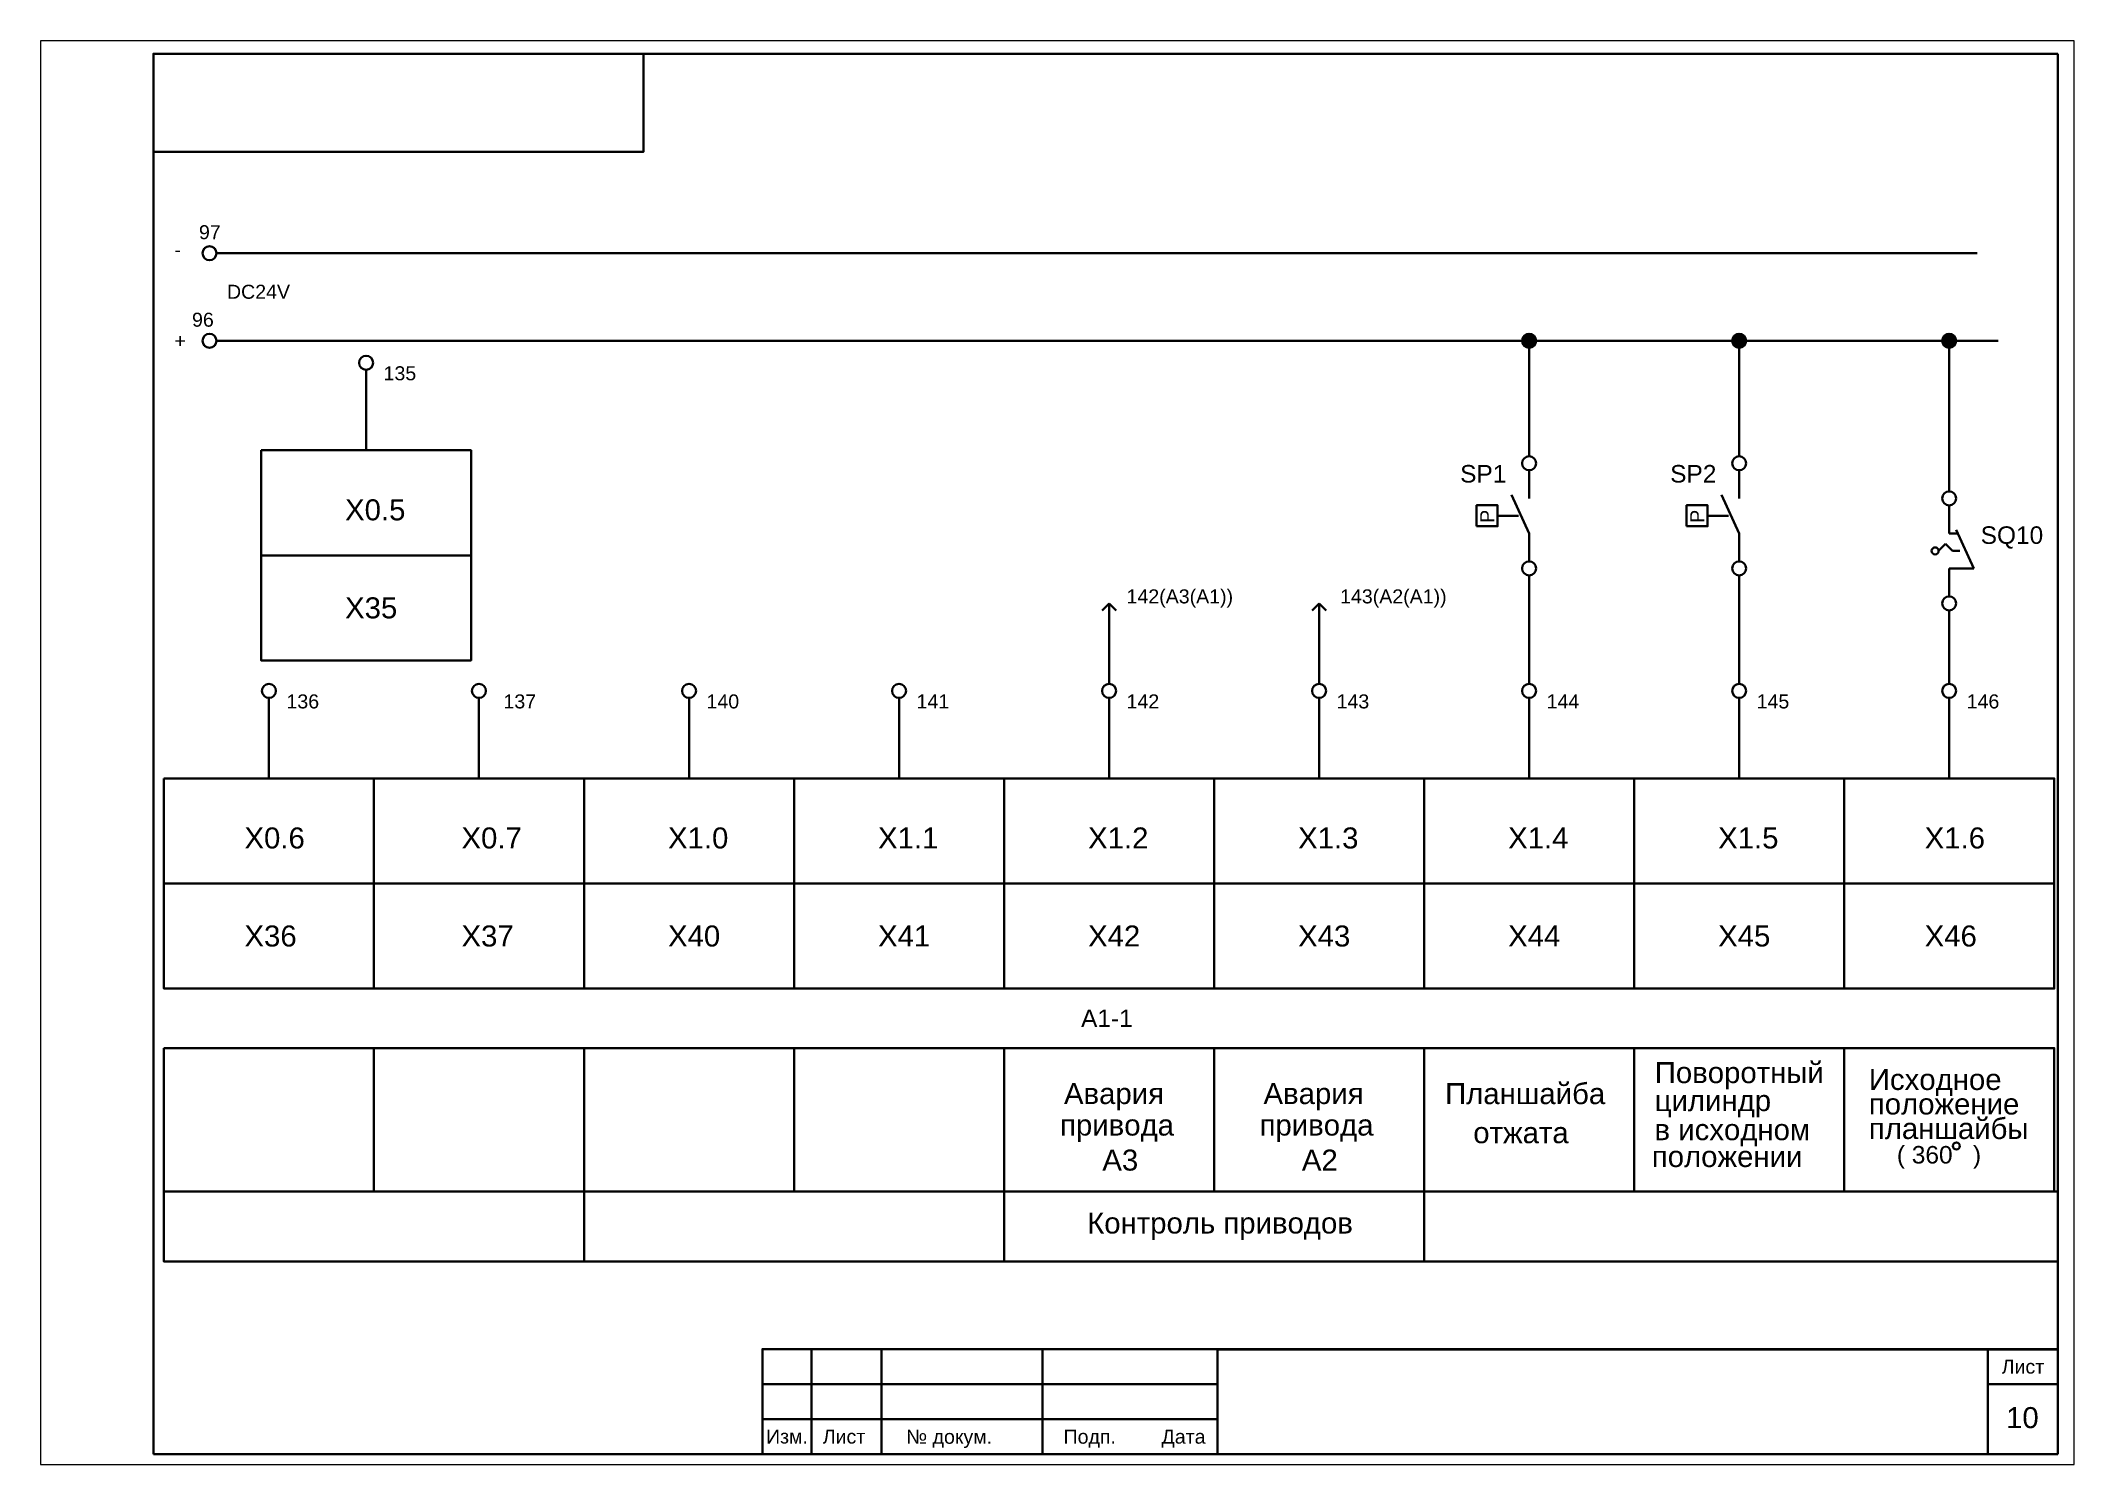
# Paper-space layout 'Лист9' of a CAD drawing. Header units: millimetres. Extents: x 0 to 291, y 0 to 204.
# The model-space entities are those that its viewports show. They can reach past a viewport. Long polylines and large blocks are cut down to what shows.
import ezdxf

# ---------------------------------------------------------------- set-up
doc = ezdxf.new("R2010")
doc.units = ezdxf.units.MM
for name, color, linetype, lineweight in [('Маркировка', 7, 'Continuous', 25), ('Оформление', 7, 'Continuous', 30), ('Элементы', 7, 'Continuous', 30)]:
    doc.layers.add(name, color=color, linetype=linetype, lineweight=lineweight)
doc.styles.get("Standard").update_dxf_attribs({"font": 'arial.ttf'})

msp = doc.modelspace()

# ---------------------------------------------------------------- hatches: boundary and pattern name
at = {"layer": 'Элементы'}
h = msp.add_hatch(color=256, dxfattribs=at)
h.dxf.hatch_style = 1
h.paths.add_polyline_path([(6529.61, 577.01, 1), (6527.61, 577.01, 1)])
h = msp.add_hatch(color=256, dxfattribs=at)
h.dxf.hatch_style = 1
h.paths.add_polyline_path([(6559.61, 577.01, 1), (6557.61, 577.01, 1)])
h = msp.add_hatch(color=256, dxfattribs=at)
h.dxf.hatch_style = 1
h.paths.add_polyline_path([(6589.61, 577.01, 1), (6587.61, 577.01, 1)])

# ---------------------------------------------------------------- linework, layer by layer
at = {"layer": 'Оформление'}
for p, q in [((6604.11, 618.01), (6332.11, 618.01)), ((6332.11, 618.01), (6332.11, 418.01)), ((6604.11, 418.01), (6604.11, 618.01)), ((6332.11, 418.01), (6604.11, 418.01)), ((6419.11, 418.01), (6604.11, 418.01)), ((6419.11, 418.01), (6604.11, 418.01)), ((6419.11, 418.01), (6604.11, 418.01))]:
    msp.add_line(p, q, dxfattribs=at)
at = {"layer": 'Оформление', "lineweight": 35}
msp.add_line((6484.11, 433.01), (6604.11, 433.01), dxfattribs=at)
at = {"layer": 'Оформление'}
for points in [[(6347.48, 546.37), (6377.48, 546.37), (6377.48, 531.37), (6347.48, 531.37)], [(6333.61, 499.51), (6363.61, 499.51), (6363.61, 484.51), (6333.61, 484.51)], [(6363.61, 499.51), (6393.61, 499.51), (6393.61, 484.51), (6363.61, 484.51)], [(6393.61, 499.51), (6423.61, 499.51), (6423.61, 484.51), (6393.61, 484.51)], [(6423.61, 499.51), (6453.61, 499.51), (6453.61, 484.51), (6423.61, 484.51)], [(6453.61, 499.51), (6483.61, 499.51), (6483.61, 484.51), (6453.61, 484.51)], [(6483.61, 499.51), (6513.61, 499.51), (6513.61, 484.51), (6483.61, 484.51)], [(6513.61, 499.51), (6543.61, 499.51), (6543.61, 484.51), (6513.61, 484.51)], [(6543.61, 499.51), (6573.61, 499.51), (6573.61, 484.51), (6543.61, 484.51)], [(6573.61, 499.51), (6603.61, 499.51), (6603.61, 484.51), (6573.61, 484.51)], [(6333.61, 476.01), (6363.61, 476.01), (6363.61, 455.51), (6333.61, 455.51)], [(6363.61, 476.01), (6393.61, 476.01), (6393.61, 455.51), (6363.61, 455.51)], [(6393.61, 476.01), (6423.61, 476.01), (6423.61, 455.51), (6393.61, 455.51)], [(6423.61, 476.01), (6453.61, 476.01), (6453.61, 455.51), (6423.61, 455.51)], [(6453.61, 476.01), (6483.61, 476.01), (6483.61, 455.51), (6453.61, 455.51)], [(6483.61, 476.01), (6513.61, 476.01), (6513.61, 455.51), (6483.61, 455.51)], [(6513.61, 476.01), (6543.61, 476.01), (6543.61, 455.51), (6513.61, 455.51)], [(6543.61, 476.01), (6573.61, 476.01), (6573.61, 455.51), (6543.61, 455.51)], [(6573.61, 476.01), (6603.61, 476.01), (6603.61, 455.51), (6573.61, 455.51)], [(6333.61, 455.51), (6393.61, 455.51), (6393.61, 445.51), (6333.61, 445.51)], [(6393.61, 455.51), (6513.61, 455.51), (6513.61, 445.51), (6393.61, 445.51)], [(6453.61, 455.51), (6604.11, 455.51), (6604.11, 445.51), (6453.61, 445.51)], [(6419.11, 418.01), (6436.11, 418.01), (6436.09, 433.01), (6419.09, 433.01)], [(6419.11, 428.01), (6484.11, 428.01), (6484.11, 433.01), (6419.11, 433.01)], [(6419.11, 418.01), (6426.11, 418.01), (6426.11, 433.01), (6419.11, 433.01)], [(6419.11, 418.01), (6459.11, 418.01), (6459.11, 433.01), (6419.11, 433.01)], [(6604.11, 418.01), (6594.11, 418.01), (6594.11, 433.01), (6604.11, 433.01)], [(6604.11, 433.01), (6594.11, 433.01), (6594.11, 428.01), (6604.11, 428.01)], [(6419.11, 423.01), (6484.11, 423.01), (6484.11, 428.01), (6419.11, 428.01)], [(6419.11, 418.01), (6484.11, 418.01), (6484.11, 423.01), (6419.11, 423.01)]]:
    msp.add_lwpolyline(points, close=True, dxfattribs=at)
at = {"layer": 'Оформление', "lineweight": 30}
msp.add_circle((6589.64, 462.02), 0.5, dxfattribs=at)
at = {"layer": 'Элементы'}
for p, q in [((6341.11, 589.51), (6592.61, 589.51)), ((6341.11, 577.01), (6595.61, 577.01)), ((6528.61, 560.51), (6528.61, 577.01)), ((6558.61, 560.51), (6558.61, 577.01)), ((6588.61, 577.01), (6588.61, 555.51)), ((6362.48, 572.87), (6362.48, 561.37)), ((6528.61, 554.51), (6528.61, 558.51)), ((6558.61, 554.51), (6558.61, 558.51)), ((6528.61, 549.51), (6526.11, 555.01)), ((6558.61, 549.51), (6556.11, 555.01)), ((6524.1, 552.02), (6527.11, 552.01)), ((6554.1, 552.02), (6557.11, 552.01)), ((6588.61, 549.51), (6588.61, 553.51)), ((6528.61, 545.51), (6528.61, 549.51)), ((6558.61, 545.51), (6558.61, 549.51)), ((6589.84, 549.51), (6588.61, 549.51)), ((6592.11, 544.51), (6589.61, 550.01)), ((6587.11, 547.01), (6588.11, 548.01)), ((6588.11, 548.01), (6589.11, 547.01)), ((6589.11, 547.01), (6590.11, 547.01)), ((6528.61, 543.51), (6528.61, 528.01)), ((6558.61, 543.51), (6558.61, 528.01)), ((6588.61, 540.51), (6588.61, 544.51)), ((6588.61, 544.51), (6592.11, 544.51)), ((6468.61, 539.51), (6467.61, 538.51)), ((6468.61, 539.51), (6468.61, 528.01)), ((6468.61, 539.51), (6469.61, 538.51)), ((6498.61, 539.51), (6497.61, 538.51)), ((6498.61, 539.51), (6498.61, 528.01)), ((6498.61, 539.51), (6499.61, 538.51)), ((6588.61, 538.51), (6588.61, 528.01)), ((6348.61, 526.01), (6348.61, 514.51)), ((6378.61, 526.01), (6378.61, 514.51)), ((6408.61, 526.01), (6408.61, 514.51)), ((6438.61, 526.01), (6438.61, 514.51)), ((6468.61, 526.01), (6468.61, 514.51)), ((6498.61, 526.01), (6498.61, 514.51)), ((6528.61, 526.01), (6528.61, 514.51)), ((6558.61, 526.01), (6558.61, 514.51)), ((6588.61, 526.01), (6588.61, 514.51))]:
    msp.add_line(p, q, dxfattribs=at)
for points in [[(6402.11, 618.01), (6402.11, 604.01), (6332.11, 604.01), (6332.11, 618.01)], [(6347.48, 561.37), (6377.48, 561.37), (6377.48, 546.37), (6347.48, 546.37)], [(6521.1, 550.52), (6521.1, 553.52), (6524.1, 553.52), (6524.1, 550.52)], [(6551.1, 550.52), (6551.1, 553.52), (6554.1, 553.52), (6554.1, 550.52)], [(6333.61, 514.51), (6363.61, 514.51), (6363.61, 499.51), (6333.61, 499.51)], [(6363.61, 514.51), (6393.61, 514.51), (6393.61, 499.51), (6363.61, 499.51)], [(6393.61, 514.51), (6423.61, 514.51), (6423.61, 499.51), (6393.61, 499.51)], [(6423.61, 514.51), (6453.61, 514.51), (6453.61, 499.51), (6423.61, 499.51)], [(6453.61, 514.51), (6483.61, 514.51), (6483.61, 499.51), (6453.61, 499.51)], [(6483.61, 514.51), (6513.61, 514.51), (6513.61, 499.51), (6483.61, 499.51)], [(6513.61, 514.51), (6543.61, 514.51), (6543.61, 499.51), (6513.61, 499.51)], [(6543.61, 514.51), (6573.61, 514.51), (6573.61, 499.51), (6543.61, 499.51)], [(6573.61, 514.51), (6603.61, 514.51), (6603.61, 499.51), (6573.61, 499.51)]]:
    msp.add_lwpolyline(points, close=True, dxfattribs=at)
for centre, radius in [((6340.11, 589.51), 1), ((6340.11, 577.01), 1), ((6528.61, 577.01), 1), ((6558.61, 577.01), 1), ((6588.61, 577.01), 1), ((6362.48, 573.87), 1), ((6528.61, 559.51), 1), ((6558.61, 559.51), 1), ((6588.61, 554.51), 1), ((6586.61, 547.01), 0.5), ((6528.61, 544.51), 1), ((6558.61, 544.51), 1), ((6588.61, 539.51), 1), ((6348.61, 527.01), 1), ((6378.61, 527.01), 1), ((6408.61, 527.01), 1), ((6438.61, 527.01), 1), ((6468.61, 527.01), 1), ((6498.61, 527.01), 1), ((6528.61, 527.01), 1), ((6558.61, 527.01), 1), ((6588.61, 527.01), 1)]:
    msp.add_circle(centre, radius, dxfattribs=at)

# ---------------------------------------------------------------- texts
at = {"layer": 'Маркировка'}
for s, height, p in [('97', 2, (6338.61, 591.52)), ('-', 2, (6335.11, 589.01)), ('DC24V', 2, (6342.61, 583.01)), ('96', 2, (6337.62, 579.02)), ('+', 2, (6335.11, 576.01)), ('135', 2, (6364.98, 571.37)), ('SP1', 2.5, (6518.76, 556.77)), ('SP2', 2.5, (6548.76, 556.77)), ('SQ10', 2.5, (6593.11, 548.01)), ('142(А3(A1))', 2, (6471.11, 539.51)), ('143(А2(A1))', 2, (6501.61, 539.51)), ('136', 2, (6351.11, 524.51)), ('137', 2, (6382.11, 524.51)), ('140', 2, (6411.11, 524.51)), ('141', 2, (6441.11, 524.51)), ('142', 2, (6471.11, 524.51)), ('143', 2, (6501.11, 524.51)), ('144', 2, (6531.11, 524.51)), ('145', 2, (6561.11, 524.51)), ('146', 2, (6591.11, 524.51)), ('A1-1', 2.5, (6464.61, 479.01))]:
    msp.add_text(s, height=height, dxfattribs=at).set_placement(p)
at = {"layer": 'Оформление'}
for s, height, p in [('X35', 3, (6359.48, 537.37)), ('X36', 3, (6345.11, 490.51)), ('X37', 3, (6376.11, 490.51)), ('X40', 3, (6405.61, 490.51)), ('X41', 3, (6435.61, 490.51)), ('X42', 3, (6465.61, 490.51)), ('X43', 3, (6495.61, 490.51)), ('X44', 3, (6525.61, 490.51)), ('X45', 3, (6555.61, 490.51)), ('X46', 3, (6585.11, 490.51)), ('Поворотный', 3, (6546.56, 471)), ('Авария', 3, (6462.17, 468.01)), ('Авария', 3, (6490.67, 468.01)), ('Планшайба ', 3, (6516.61, 468)), ('Исходное', 3, (6577.14, 470.02)), ('цилиндр', 3, (6546.56, 467)), ('положение', 3, (6577.14, 466.52)), ('привода', 3, (6461.61, 463.51)), ('привода', 3, (6490.11, 463.51)), ('в исходном', 3, (6546.52, 462.85)), ('планшайбы', 3, (6577.14, 463.02)), ('отжата', 3, (6520.63, 462.42)), ('( 360   )', 2.5, (6581.14, 459.52)), ('А3', 3, (6467.65, 458.51)), ('А2', 3, (6496.15, 458.51)), ('положении', 3, (6546.14, 459.02)), ('Контроль приводов', 3, (6465.48, 449.52)), ('Лист', 2, (6596.11, 429.51)), ('10', 3, (6596.74, 421.73)), ('Изм.', 2, (6419.61, 419.53)), ('Лист', 2, (6427.71, 419.52)), ('№ докум.', 2, (6439.63, 419.5)), ('Подп.', 2, (6462.11, 419.51)), ('Дата', 2, (6476.11, 419.51))]:
    msp.add_text(s, height=height, dxfattribs=at).set_placement(p)
at = {"layer": 'Элементы'}
for s, p in [('X0.5', (6359.48, 551.37)), ('X0.6', (6345.11, 504.51)), ('X0.7', (6376.11, 504.51)), ('X1.0', (6405.61, 504.51)), ('X1.1', (6435.61, 504.51)), ('X1.2', (6465.61, 504.51)), ('X1.3', (6495.61, 504.51)), ('X1.4', (6525.61, 504.51)), ('X1.5', (6555.61, 504.51)), ('X1.6', (6585.11, 504.51))]:
    msp.add_text(s, height=3, dxfattribs=at).set_placement(p)
for p in [(6523.63, 551.01), (6553.63, 551.01)]:
    msp.add_text('P', height=2, rotation=90, dxfattribs=at).set_placement(p)

psp = doc.layouts.new('Лист9')

# ---------------------------------------------------------------- viewports
at = {"layer": 'Элементы'}
psp.add_viewport(center=(145.39, 102.09), size=(290.49, 203.3045), view_center_point=(6461.24, 518.21), view_height=203.3045, dxfattribs=at)

doc.saveas('drawing.dxf')
